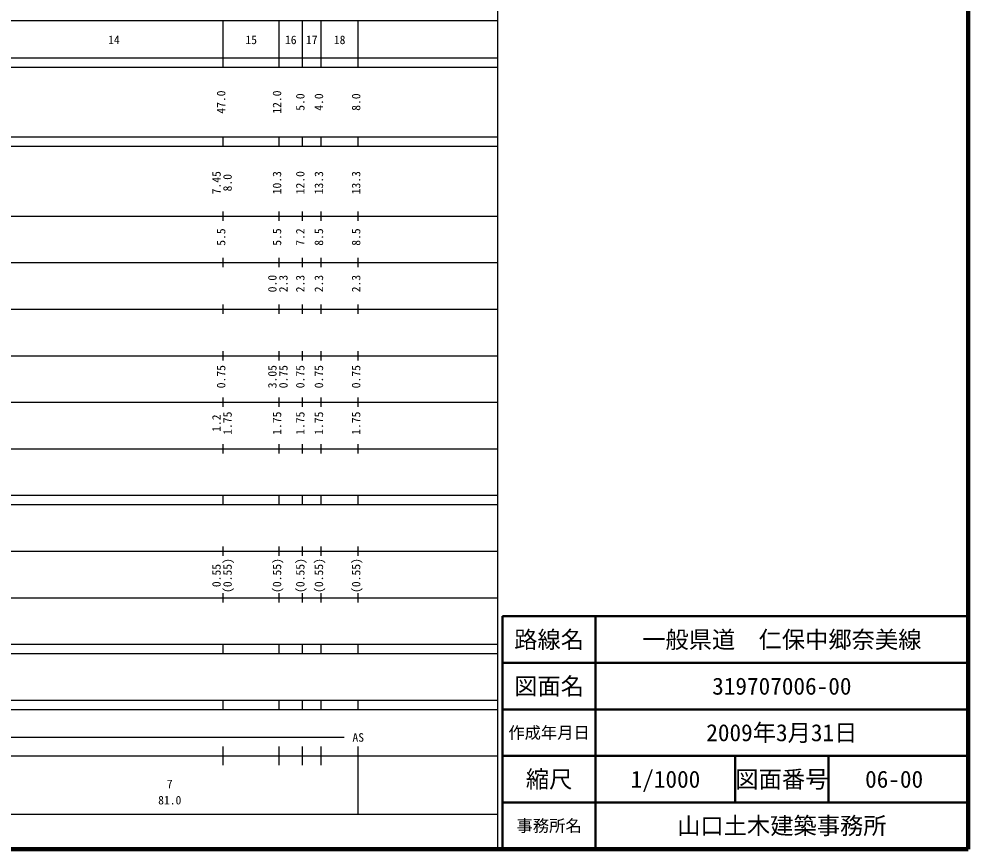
# Model space of a CAD drawing. Units: millimetres on the paper, enlarged 1000 times. Extents: x 40000 to 680000, y 20000 to 380000.
# Drawn here: x 476111 to 680000, y 20000 to 198357 of the extents above; entities that cross this region are included whole.
import ezdxf
from ezdxf.enums import TextEntityAlignment as Align

# ---------------------------------------------------------------- set-up
doc = ezdxf.new("R2010")
doc.units = ezdxf.units.MM
doc.header["$LTSCALE"] = 1000
for name, color, linetype, lineweight in [('M-TTL', 2, 'Continuous', 140), ('M-TTL-BAND', 7, 'Continuous', 25), ('M-TTL-FRAM', 2, 'Continuous', 50), ('M-TTL-LINE', 7, 'Continuous', 50)]:
    doc.layers.add(name, color=color, linetype=linetype, lineweight=lineweight)
doc.layers.add('M-TTL-TXT', color=7, linetype='Continuous')
doc.styles.add('ＭＳ ゴシック', font='')
doc.styles.get('ＭＳ ゴシック').set_extended_font_data('MS Gothic')

msp = doc.modelspace()

# ---------------------------------------------------------------- linework, layer by layer
at = {"layer": 'M-TTL'}
for p, q in [((680000, 20000), (680000, 380000)), ((40000, 20000), (680000, 20000))]:
    msp.add_line(p, q, dxfattribs=at)
at = {"layer": 'M-TTL-BAND'}
for p, q in [((579000, 20000), (579000, 370000)), ((68000, 198000), (579000, 198000)), ((520000, 188000), (520000, 198000)), ((532000, 188000), (532000, 198000)), ((537000, 188000), (537000, 198000)), ((541000, 188000), (541000, 198000)), ((549000, 188000), (549000, 198000)), ((40000, 190000), (579000, 190000)), ((40000, 188000), (579000, 188000)), ((40000, 173000), (579000, 173000)), ((520000, 171000), (520000, 173000)), ((532000, 171000), (532000, 173000)), ((537000, 171000), (537000, 173000)), ((541000, 171000), (541000, 173000)), ((549000, 171000), (549000, 173000)), ((40000, 171000), (579000, 171000)), ((520000, 155000), (520000, 157000)), ((532000, 155000), (532000, 157000)), ((537000, 155000), (537000, 157000)), ((541000, 155000), (541000, 157000)), ((549000, 155000), (549000, 157000)), ((40000, 156000), (579000, 156000)), ((520000, 145000), (520000, 147000)), ((532000, 145000), (532000, 147000)), ((537000, 145000), (537000, 147000)), ((541000, 145000), (541000, 147000)), ((549000, 145000), (549000, 147000)), ((46000, 146000), (579000, 146000)), ((520000, 135000), (520000, 137000)), ((532000, 135000), (532000, 137000)), ((537000, 135000), (537000, 137000)), ((541000, 135000), (541000, 137000)), ((549000, 135000), (549000, 137000)), ((52000, 136000), (579000, 136000)), ((520000, 125000), (520000, 127000)), ((532000, 125000), (532000, 127000)), ((537000, 125000), (537000, 127000)), ((541000, 125000), (541000, 127000)), ((549000, 125000), (549000, 127000)), ((46000, 126000), (579000, 126000)), ((520000, 115000), (520000, 117000)), ((532000, 115000), (532000, 117000)), ((537000, 115000), (537000, 117000)), ((541000, 115000), (541000, 117000)), ((549000, 115000), (549000, 117000)), ((52000, 116000), (579000, 116000)), ((520000, 105000), (520000, 107000)), ((532000, 105000), (532000, 107000)), ((537000, 105000), (537000, 107000)), ((541000, 105000), (541000, 107000)), ((549000, 105000), (549000, 107000)), ((46000, 106000), (579000, 106000)), ((40000, 96000), (579000, 96000)), ((520000, 94000), (520000, 96000)), ((532000, 94000), (532000, 96000)), ((537000, 94000), (537000, 96000)), ((541000, 94000), (541000, 96000)), ((549000, 94000), (549000, 96000)), ((40000, 94000), (579000, 94000)), ((49000, 84000), (579000, 84000)), ((520000, 83000), (520000, 85000)), ((532000, 83000), (532000, 85000)), ((537000, 83000), (537000, 85000)), ((541000, 83000), (541000, 85000)), ((549000, 83000), (549000, 85000)), ((40000, 74000), (579000, 74000)), ((520000, 73000), (520000, 75000)), ((532000, 73000), (532000, 75000)), ((537000, 73000), (537000, 75000)), ((541000, 73000), (541000, 75000)), ((549000, 73000), (549000, 75000)), ((40000, 64000), (579000, 64000)), ((520000, 62000), (520000, 64000)), ((532000, 62000), (532000, 64000)), ((537000, 62000), (537000, 64000)), ((541000, 62000), (541000, 64000)), ((549000, 62000), (549000, 64000)), ((40000, 62000), (579000, 62000)), ((40000, 52000), (579000, 52000)), ((520000, 50000), (520000, 52000)), ((532000, 50000), (532000, 52000)), ((537000, 50000), (537000, 52000)), ((541000, 50000), (541000, 52000)), ((549000, 50000), (549000, 52000)), ((40000, 50000), (579000, 50000)), ((71000, 44000), (546000, 44000)), ((520000, 38000), (520000, 42000)), ((532000, 38000), (532000, 42000)), ((537000, 38000), (537000, 42000)), ((541000, 38000), (541000, 42000)), ((549000, 27500), (549000, 42000)), ((40000, 40000), (579000, 40000)), ((68000, 27500), (579000, 27500))]:
    msp.add_line(p, q, dxfattribs=at)
at = {"layer": 'M-TTL-FRAM'}
for p, q in [((680000, 70000), (580000, 70000)), ((580000, 70000), (580000, 20000))]:
    msp.add_line(p, q, dxfattribs=at)
at = {"layer": 'M-TTL-LINE'}
for p, q in [((600000, 70000), (600000, 20000)), ((680000, 60000), (580000, 60000)), ((680000, 50000), (580000, 50000)), ((680000, 40000), (580000, 40000)), ((630000, 40000), (630000, 30000)), ((650000, 40000), (650000, 30000)), ((680000, 30000), (580000, 30000))]:
    msp.add_line(p, q, dxfattribs=at)

# ---------------------------------------------------------------- texts
at = {"layer": 'M-TTL-BAND', "style": 'ＭＳ ゴシック'}
for s, p in [('14', (496500, 192405)), ('15', (526000, 192405)), ('16', (534500, 192405)), ('17', (539000, 192405)), ('18', (545000, 192405)), ('AS', (549000, 42500)), ('7', (508500, 32523)), ('81.0', (508500, 29033))]:
    msp.add_text(s, height=1833, dxfattribs=at).set_placement(p, align=Align.BOTTOM_CENTER)
for s, p in [('47.0', (521000, 180500)), ('12.0', (533000, 180500)), ('5.0', (538000, 180500)), ('4.0', (542000, 180500)), ('8.0', (550000, 180500)), ('7.45', (520000, 163174)), ('10.3', (533000, 163174)), ('12.0', (538000, 163174)), ('13.3', (542000, 163174)), ('13.3', (550000, 163174)), ('8.0', (522370, 163174)), ('5.5', (521000, 151500)), ('5.5', (533000, 151500)), ('7.2', (538000, 151500)), ('8.5', (542000, 151500)), ('8.5', (550000, 151500)), ('0.0', (532000, 141500)), ('2.3', (534370, 141500)), ('2.3', (538000, 141500)), ('2.3', (542000, 141500)), ('2.3', (550000, 141500)), ('0.75', (521000, 121500)), ('3.05', (532000, 121500)), ('0.75', (534370, 121500)), ('0.75', (538000, 121500)), ('0.75', (542000, 121500)), ('0.75', (550000, 121500)), ('1.2', (520000, 111500)), ('1.75', (522370, 111500)), ('1.75', (533000, 111500)), ('1.75', (538000, 111500)), ('1.75', (542000, 111500)), ('1.75', (550000, 111500)), ('(0.55)', (522370, 78764)), ('(0.55)', (533000, 78764)), ('(0.55)', (538000, 78764)), ('(0.55)', (542000, 78764)), ('(0.55)', (550000, 78764)), ('0.55', (520000, 78764))]:
    msp.add_text(s, height=1833, rotation=90, dxfattribs=at).set_placement(p, align=Align.BOTTOM_CENTER)
at = {"layer": 'M-TTL-TXT', "style": 'ＭＳ ゴシック'}
for s, height, p in [('路線名', 3666, (590000, 65000)), ('路線名', 3666, (590000, 65000)), ('一般県道\u3000仁保中郷奈美線', 3666, (640000, 65000)), ('図面名', 3666, (590000, 55000)), ('図面名', 3666, (590000, 55000)), ('319707006-00', 3666, (640000, 55000)), ('2009年3月31日', 3666, (640000, 45000)), ('作成年月日', 2566, (590000, 45000)), ('作成年月日', 2566, (590000, 45000)), ('縮尺', 3666, (590000, 35000)), ('縮尺', 3666, (590000, 35000)), ('1/1000', 3666, (615000, 35000)), ('図面番号', 3666, (640000, 35000)), ('図面番号', 3666, (640000, 35000)), ('06-00', 3666, (664125, 35000)), ('事務所名', 2566, (590000, 25000)), ('事務所名', 2566, (590000, 25000)), ('山口土木建築事務所', 3666, (640000, 25000))]:
    msp.add_text(s, height=height, dxfattribs=at).set_placement(p, align=Align.MIDDLE_CENTER)

doc.saveas('drawing.dxf')
